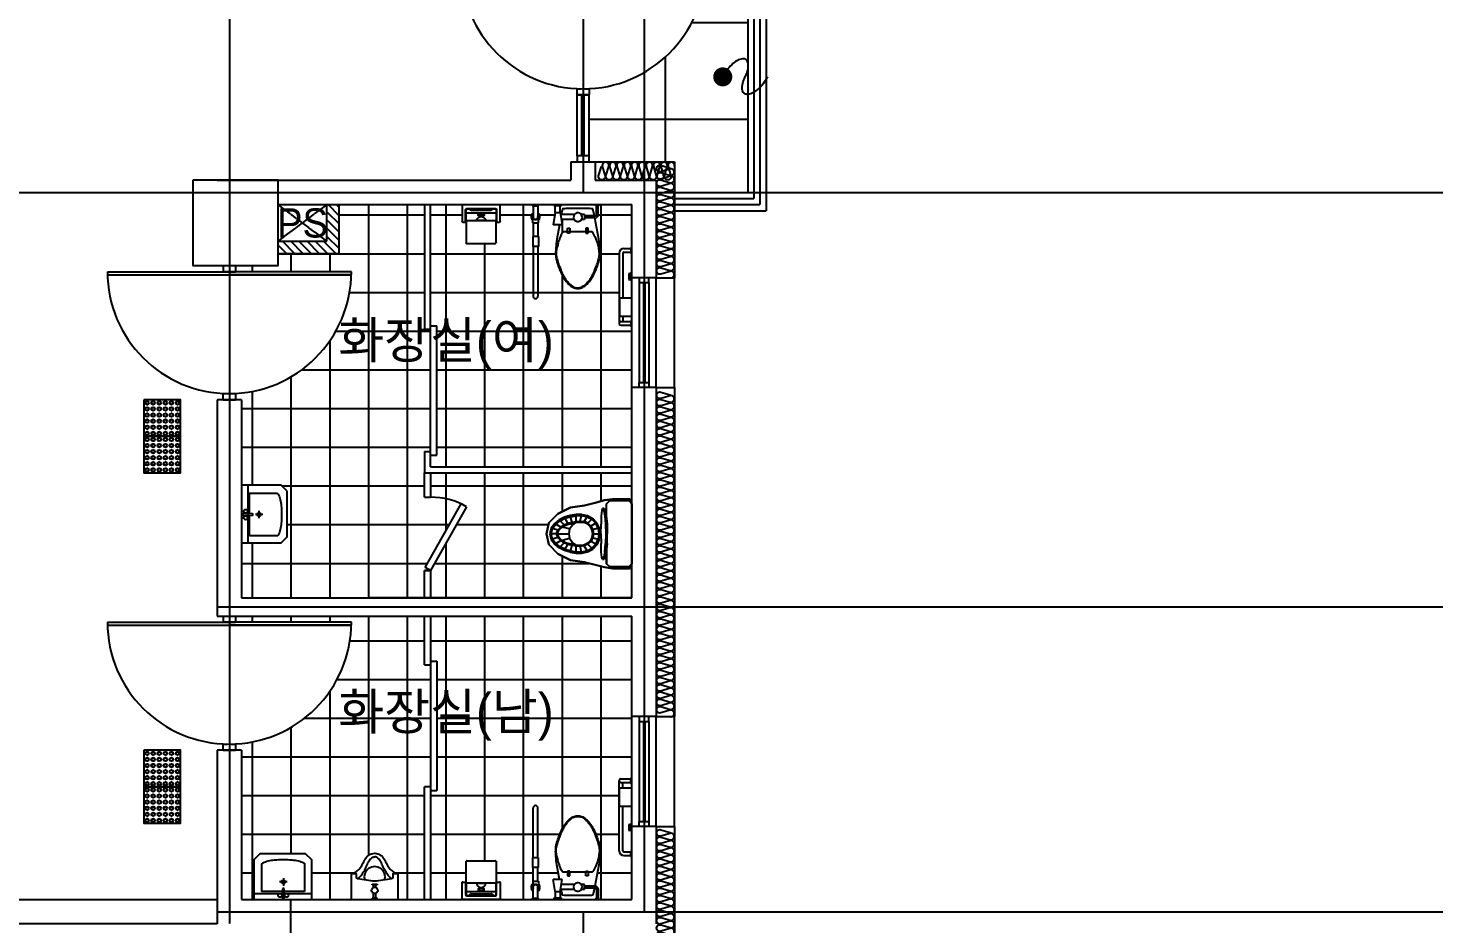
# Model space of a CAD drawing. Header units: millimetres. Extents: x 0 to 199210, y 0 to 94205.
# Drawn here: x 152413 to 163938, y 24759 to 32107 of the extents above; entities that cross this region are included whole.
import ezdxf
from ezdxf.enums import TextEntityAlignment as Align

# ---------------------------------------------------------------- set-up
doc = ezdxf.new("R2010")
doc.units = ezdxf.units.MM
doc.linetypes.add('CEN', pattern=[62, 60, -1, 0, -1])
doc.linetypes.add('HIDDEN2', pattern=[4.7625, 3.175, -1.5875])
for name, color, linetype in [('1CONTINUOUS', 1, 'Continuous'), ('1HIDDEN2', 1, 'HIDDEN2'), ('2. WAL', 2, 'Continuous'), ('4', 4, 'Continuous'), ('9', 9, 'Continuous'), ('CEN', 1, 'CEN'), ('COL', 2, 'Continuous'), ('D_TEXT', 7, 'Continuous'), ('FUR', 4, 'Continuous'), ('FURN', 7, 'Continuous'), ('HAT', 8, 'Continuous'), ('ins', 9, 'Continuous'), ('LED', 6, 'Continuous'), ('OPEN', 11, 'Continuous'), ('WID', 4, 'Continuous'), ('점자', 8, 'Continuous'), ('조적', 3, 'Continuous')]:
    doc.layers.add(name, color=color, linetype=linetype)
doc.styles.add('돋움', font='Dotum.ttf')

# ---------------------------------------------------------------- blocks, each defined once
blk = doc.blocks.new('insul1')
blk.add_lwpolyline([(0, 0.25, 1.344031), (0.35, 0.25), (0.2, 0.75, -1.344031), (0.55, 0.75), (0.4, 0.25)], format="xyb")
blk = doc.blocks.new('유아용거치대')
for p, q in [((7684271, -2279589, 0), (7684271, -2279451, 0)), ((7684271, -2279451, 0), (7684583, -2279451, 0)), ((7684300, -2279491, 0), (7684300, -2279589, 0)), ((7684304, -2279489, 0), (7684304, -2279579, 0)), ((7684326, -2279484, 0), (7684309, -2279484, 0)), ((7684546, -2279517, 0), (7684309, -2279517, 0)), ((7684544, -2279481, 0), (7684310, -2279481, 0)), ((7684341, -2279496, 0), (7684329, -2279486, 0)), ((7684510, -2279497, 0), (7684344, -2279497, 0)), ((7684427, -2279525, 0), (7684408, -2279525, 0)), ((7684411, -2279542, 0), (7684411, -2279525, 0)), ((7684446, -2279525, 0), (7684427, -2279525, 0)), ((7684443, -2279542, 0), (7684443, -2279525, 0)), ((7684525, -2279486, 0), (7684513, -2279496, 0)), ((7684546, -2279484, 0), (7684528, -2279484, 0)), ((7684551, -2279579, 0), (7684551, -2279489, 0)), ((7684554, -2279589, 0), (7684554, -2279491, 0)), ((7684583, -2279451, 0), (7684583, -2279589, 0)), ((7684295, -2279594, 0), (7684276, -2279594, 0)), ((7684309, -2279584, 0), (7684546, -2279584, 0)), ((7684402, -2279532, 0), (7684402, -2279535, 0)), ((7684408, -2279542, 0), (7684446, -2279542, 0)), ((7684452, -2279535, 0), (7684452, -2279532, 0)), ((7684578, -2279594, 0), (7684559, -2279594, 0))]:
    blk.add_line(p, q)
for centre, radius, start, end in [((7684310, -2279491, 0), 10, 90, 180), ((7684309, -2279489, 0), 5.01, 90, 180), ((7684309, -2279512, 0), 5.01, 216.8699, 270), ((7684326, -2279489, 0), 5.01, 48.6929, 90), ((7684344, -2279492, 0), 5.01, 228.6929, 270), ((7684408, -2279532, 0), 6.34, 90, 180), ((7684446, -2279532, 0), 6.34, 0, 90), ((7684510, -2279492, 0), 5.01, 270, 311.3071), ((7684528, -2279489, 0), 5.01, 90, 131.3071), ((7684544, -2279491, 0), 10, 0, 90), ((7684546, -2279489, 0), 5.01, 0, 90), ((7684546, -2279512, 0), 5.01, 270, 323.1301), ((7684276, -2279589, 0), 5.01, 180, 270), ((7684295, -2279589, 0), 5.01, 270, 0), ((7684309, -2279579, 0), 5.01, 180, 270), ((7684408, -2279535, 0), 6.34, 180, 270), ((7684446, -2279535, 0), 6.34, 270, 0), ((7684546, -2279579, 0), 5.01, 270, 0), ((7684559, -2279589, 0), 5.01, 180, 270), ((7684578, -2279589, 0), 5.01, 270, 0)]:
    blk.add_arc(centre, radius, start, end)
at = {"layer": '1CONTINUOUS'}
for p, q in [((7684392, -2279569, 0), (7684392, -2279579, 0)), ((7684394, -2279581, 0), (7684427, -2279581, 0)), ((7684427, -2279581, 0), (7684460, -2279581, 0)), ((7684462, -2279579, 0), (7684462, -2279569, 0))]:
    blk.add_line(p, q, dxfattribs=at)
for centre, radius, start, end in [((7684427, -2279588, 0), 39.8, 28.6834, 151.3166), ((7684394, -2279579, 0), 1.59, 180, 270), ((7684460, -2279579, 0), 1.59, 270, 0)]:
    blk.add_arc(centre, radius, start, end, dxfattribs=at)
at = {"layer": '1HIDDEN2'}
for p, q in [((7684304, -2279764, 0), (7684304, -2279579, 0)), ((7684551, -2279578, 0), (7684551, -2279764, 0)), ((7684546, -2279769, 0), (7684309, -2279769, 0))]:
    blk.add_line(p, q, dxfattribs=at)
for centre, start, end in [((7684309, -2279764, 0), 180, 270), ((7684546, -2279764, 0), 270, 0)]:
    blk.add_arc(centre, 5.01, start, end, dxfattribs=at)
blk = doc.blocks.new('to-cl-011-D-P')
for p, q in [((26, 272), (0, 246)), ((26, 272), (0, 246)), ((0, -246), (0, 246)), ((0, 246), (0, -246)), ((13, 285), (26, 285)), ((13, 259), (13, 285)), ((13, 259), (13, 285)), ((13, 285), (160, 284)), ((160, 284), (13, 285)), ((26, 272), (181, 272)), ((181, 272), (26, 272)), ((160, 284), (224, 275)), ((224, 275), (160, 284)), ((181, 272), (207, 246)), ((181, 272), (207, 246)), ((207, 246), (207, 119)), ((207, 119), (207, 246)), ((300, 254), (224, 275)), ((224, 275), (300, 254)), ((389, 233), (300, 254)), ((300, 254), (389, 233)), ((504, 216), (389, 233)), ((389, 233), (504, 216)), ((204, 79), (210, 147)), ((218, 192), (210, 147)), ((223, 147), (210, 147)), ((223, 147), (217, 79)), ((218, 192), (227, 207)), ((231, 192), (218, 192)), ((223, 147), (231, 192)), ((240, 207), (227, 207)), ((231, 192), (240, 207)), ((240, 207), (246, 192)), ((246, 192), (251, 147)), ((251, 147), (253, 79)), ((287, 91), (320, 126)), ((296, 86), (328, 119)), ((363, 149), (320, 126)), ((328, 119), (320, 126)), ((368, 139), (328, 119)), ((328, 119), (361, 86)), ((410, 159), (363, 149)), ((368, 139), (363, 149)), ((413, 149), (368, 139)), ((368, 139), (391, 100)), ((413, 149), (410, 159)), ((458, 158), (410, 159)), ((458, 147), (413, 149)), ((413, 149), (425, 103)), ((458, 158), (458, 147)), ((506, 150), (458, 158)), ((503, 139), (458, 147)), ((458, 147), (458, 101)), ((503, 139), (491, 95)), ((506, 150), (503, 139)), ((547, 127), (503, 139)), ((606, 165), (504, 216)), ((504, 216), (606, 165)), ((506, 150), (552, 136)), ((547, 127), (524, 87)), ((552, 136), (547, 127)), ((547, 127), (588, 107)), ((552, 136), (596, 115)), ((682, 89), (606, 165)), ((606, 165), (682, 89)), ((204, 79), (202, 0)), ((204, -79), (202, 0)), ((215, 0), (202, 0)), ((204, 79), (217, 79)), ((215, 0), (217, 79)), ((217, -79), (215, 0)), ((255, 0), (253, 79)), ((255, 0), (253, -79)), ((267, 48), (259, 0)), ((270, 0), (259, 0)), ((259, 0), (267, -48)), ((267, 48), (287, 91)), ((277, 45), (267, 48)), ((270, 0), (277, 45)), ((277, -45), (270, 0)), ((316, 0), (270, 0)), ((296, 86), (277, 45)), ((321, 33), (277, 45)), ((287, 91), (296, 86)), ((296, 86), (337, 63)), ((316, 0), (321, 33)), ((323, 0), (316, 0)), ((321, -33), (316, 0)), ((321, 33), (337, 63)), ((328, 31), (321, 33)), ((323, 0), (328, 31)), ((328, -31), (323, 0)), ((328, 31), (343, 59)), ((337, 63), (361, 86)), ((337, 63), (343, 59)), ((343, 59), (366, 81)), ((361, 86), (391, 100)), ((366, 81), (361, 86)), ((366, 81), (395, 93)), ((391, 100), (425, 103)), ((395, 93), (391, 100)), ((395, 93), (426, 95)), ((425, 103), (426, 95)), ((425, 103), (458, 101)), ((426, 95), (458, 94)), ((458, 94), (458, 101)), ((458, 101), (491, 95)), ((458, 94), (489, 88)), ((488, 73), (458, 94)), ((488, 73), (504, 84)), ((488, 73), (511, 40)), ((491, 95), (489, 88)), ((489, 88), (520, 80)), ((491, 95), (524, 87)), ((511, 40), (571, 54)), ((518, 0), (511, 40)), ((511, -40), (518, 0)), ((610, 0), (518, 0)), ((524, 87), (520, 80)), ((549, 68), (520, 80)), ((524, 87), (554, 73)), ((554, 73), (549, 68)), ((576, 51), (549, 68)), ((588, 107), (554, 73)), ((554, 73), (583, 55)), ((576, 51), (583, 55)), ((576, 51), (599, 29)), ((624, 79), (583, 55)), ((583, 55), (606, 31)), ((596, 115), (588, 107)), ((588, 107), (624, 79)), ((596, 115), (633, 85)), ((599, 29), (606, 31)), ((599, 29), (610, 0)), ((610, 0), (599, -29)), ((606, 31), (652, 44)), ((606, 31), (617, 0)), ((617, 0), (606, -31)), ((610, 0), (617, 0)), ((617, 0), (663, 0)), ((624, 79), (633, 85)), ((652, 44), (624, 79)), ((663, 47), (633, 85)), ((652, 44), (663, 47)), ((652, 44), (663, 0)), ((663, 0), (652, -44)), ((674, 0), (663, 47)), ((663, 0), (674, 0)), ((663, -47), (674, 0)), ((700, 0), (682, 89)), ((682, 89), (700, 0)), ((700, 0), (682, -89)), ((682, -89), (700, 0)), ((217, -79), (204, -79)), ((210, -147), (204, -79)), ((223, -147), (217, -79)), ((251, -147), (253, -79)), ((277, -45), (267, -48)), ((267, -48), (287, -91)), ((277, -45), (321, -33)), ((277, -45), (296, -86)), ((287, -91), (296, -86)), ((287, -91), (320, -126)), ((296, -86), (337, -63)), ((296, -86), (328, -119)), ((328, -31), (321, -33)), ((337, -63), (321, -33)), ((343, -59), (328, -31)), ((328, -119), (361, -86)), ((343, -59), (337, -63)), ((361, -86), (337, -63)), ((343, -59), (366, -81)), ((361, -86), (366, -81)), ((361, -86), (391, -100)), ((366, -81), (395, -93)), ((391, -100), (368, -139)), ((395, -93), (391, -100)), ((425, -103), (391, -100)), ((426, -95), (395, -93)), ((425, -103), (413, -149)), ((425, -103), (426, -95)), ((458, -101), (425, -103)), ((458, -94), (426, -95)), ((458, -94), (488, -73)), ((489, -88), (458, -94)), ((458, -94), (458, -101)), ((491, -95), (458, -101)), ((458, -101), (458, -147)), ((511, -40), (488, -73)), ((488, -73), (504, -84)), ((520, -80), (489, -88)), ((489, -88), (491, -95)), ((524, -87), (491, -95)), ((491, -95), (503, -139)), ((511, -40), (571, -54)), ((549, -68), (520, -80)), ((520, -80), (524, -87)), ((554, -73), (524, -87)), ((524, -87), (547, -127)), ((588, -107), (547, -127)), ((576, -51), (549, -68)), ((549, -68), (554, -73)), ((552, -136), (596, -115)), ((583, -55), (554, -73)), ((554, -73), (588, -107)), ((599, -29), (576, -51)), ((583, -55), (576, -51)), ((606, -31), (583, -55)), ((583, -55), (624, -79)), ((624, -79), (588, -107)), ((588, -107), (596, -115)), ((596, -115), (633, -85)), ((606, -31), (599, -29)), ((606, -31), (652, -44)), ((682, -89), (606, -165)), ((606, -165), (682, -89)), ((652, -44), (624, -79)), ((633, -85), (624, -79)), ((633, -85), (663, -47)), ((663, -47), (652, -44)), ((207, -119), (207, -246)), ((207, -119), (207, -246)), ((223, -147), (210, -147)), ((218, -192), (210, -147)), ((218, -192), (231, -192)), ((227, -207), (218, -192)), ((231, -192), (223, -147)), ((227, -207), (240, -207)), ((240, -207), (231, -192)), ((240, -207), (246, -192)), ((246, -192), (251, -147)), ((320, -126), (328, -119)), ((363, -149), (320, -126)), ((368, -139), (328, -119)), ((363, -149), (368, -139)), ((410, -159), (363, -149)), ((413, -149), (368, -139)), ((504, -216), (389, -233)), ((389, -233), (504, -216)), ((410, -159), (413, -149)), ((410, -159), (458, -158)), ((458, -147), (413, -149)), ((503, -139), (458, -147)), ((458, -147), (458, -158)), ((458, -158), (506, -150)), ((547, -127), (503, -139)), ((503, -139), (506, -150)), ((606, -165), (504, -216)), ((504, -216), (606, -165)), ((506, -150), (552, -136)), ((547, -127), (552, -136)), ((26, -272), (0, -246)), ((26, -272), (0, -246)), ((13, -259), (13, -285)), ((13, -259), (13, -285)), ((13, -285), (160, -284)), ((160, -284), (13, -285)), ((26, -285), (13, -285)), ((181, -272), (26, -272)), ((181, -272), (26, -272)), ((224, -275), (160, -284)), ((160, -284), (224, -275)), ((207, -246), (181, -272)), ((181, -272), (207, -246)), ((224, -275), (300, -254)), ((300, -254), (224, -275)), ((389, -233), (300, -254)), ((300, -254), (389, -233))]:
    blk.add_line(p, q)
blk = doc.blocks.new('2P-BA101')
at = {"color": 0}
for p, q in [((475, -50), (0, -50)), ((58, -288), (58, -66)), ((58, -66), (225, -66)), ((232, -175), (232, -113)), ((202, -144), (264, -144))]:
    blk.add_line(p, q, dxfattribs=at)
blk.add_lwpolyline([(425, -375), (475, -325), (475, 0), (0, 0), (0, -325), (50, -375)], close=True, dxfattribs=at)
for points in [[(240, -66), (408, -66), (408, -288, -0.272815), (401, -300, -0.070145), (356, -317, -0.03268), (305, -325, -0.023671), (233, -328, -0.023671), (161, -325, -0.03268), (109, -317, -0.070145), (64, -300, -0.272815), (58, -288, -0.272815)], [(224, -17), (227, -87, 1), (239, -87), (242, -17)]]:
    blk.add_lwpolyline(points, format="xyb", dxfattribs=at)
for centre, radius in [((206, -34), 15.3), ((260, -34), 15.3), ((233, -144), 15)]:
    blk.add_circle(centre, radius, dxfattribs=at)
for start, end in [(90, 181.9092), (358.0908, 90)]:
    blk.add_arc((233, -17), 9.19, start, end, dxfattribs=at)
blk = doc.blocks.new('점')
at = {"layer": '점자'}
blk.add_lwpolyline([(300, 0), (300, 300), (0, 300), (0, 0)], close=True, dxfattribs=at)
for centre, radius in [((25, 276), 15), ((25, 226), 15), ((25, 276), 13), ((25, 226), 13), ((75, 276), 15), ((75, 226), 15), ((75, 276), 13), ((75, 226), 13), ((125, 276), 15), ((125, 226), 15), ((125, 276), 13), ((125, 226), 13), ((175, 276), 15), ((175, 226), 15), ((175, 276), 13), ((175, 226), 13), ((225, 276), 15), ((225, 226), 15), ((225, 276), 13), ((225, 226), 13), ((275, 276), 15), ((275, 226), 15), ((275, 276), 13), ((275, 226), 13), ((25, 176), 15), ((25, 126), 15), ((25, 176), 13), ((25, 126), 13), ((75, 176), 15), ((75, 126), 15), ((75, 176), 13), ((75, 126), 13), ((125, 176), 15), ((125, 126), 15), ((125, 176), 13), ((125, 126), 13), ((175, 176), 15), ((175, 126), 15), ((175, 176), 13), ((175, 126), 13), ((225, 176), 15), ((225, 126), 15), ((225, 176), 13), ((225, 126), 13), ((275, 176), 15), ((275, 126), 15), ((275, 176), 13), ((275, 126), 13), ((25, 76), 15), ((25, 26), 15), ((25, 76), 13), ((25, 26), 13), ((75, 76), 15), ((75, 26), 15), ((75, 76), 13), ((75, 26), 13), ((125, 76), 15), ((125, 26), 15), ((125, 76), 13), ((125, 26), 13), ((175, 76), 15), ((175, 26), 15), ((175, 76), 13), ((175, 26), 13), ((225, 76), 15), ((225, 26), 15), ((225, 76), 13), ((225, 26), 13), ((275, 76), 15), ((275, 26), 15), ((275, 76), 13), ((275, 26), 13)]:
    blk.add_circle(centre, radius, dxfattribs=at)
blk = doc.blocks.new('to-ur-004-D-P')
for p, q in [((-20, 0), (-20, -10)), ((-10, 0), (-10, -52)), ((10, 0), (10, -52)), ((20, -10), (20, 0)), ((-20, -10), (20, -10)), ((-10, -98), (-10, -120)), ((10, -98), (10, -120)), ((-20, -125), (-20, -120)), ((-20, -120), (20, -120)), ((20, -125), (-20, -125)), ((20, -120), (20, -125))]:
    blk.add_line(p, q)
for points in [[(190, 0), (190, -210), (165, -220, 0.015962), (135, -240, 0.046411), (105, -280, 0.0259), (85, -320, -0.027117), (60, -355, -0.071022), (25, -375, -0.04853), (0, -380, -0.04853), (-25, -375, -0.071022), (-60, -355, -0.027117), (-85, -320, 0.0259), (-105, -280, 0.046411), (-135, -240, 0.015962), (-165, -220), (-190, -210), (-190, 0)], [(-190, -210), (-150, -210), (-150, -180, -0.198912), (-148, -176, -0.089166), (-140, -170), (-32, -152, -0.080898), (32, -152), (140, -170, -0.22682), (148, -176, -0.062315), (150, -180), (150, -210), (190, -210)], [(-140, -170, -0.028114), (-116, -192, -0.053656), (-105, -205, -0.00764), (-82, -242, -0.021456), (-75, -255, -0.020394), (-64, -280, 0.025325), (-55, -300, 0.016526), (-49, -311, 0.011962), (-40, -325, 0.049323), (-33, -334, 0.033116), (-20, -345, 0.102356), (-13, -348, 0.056761), (0, -350)], [(140, -170, 0.028114), (116, -192, 0.053656), (105, -205, 0.00764), (82, -242, 0.021456), (75, -255, 0.020394), (64, -280, -0.025325), (55, -300, -0.016526), (49, -311, -0.011962), (40, -325, -0.049323), (33, -334, -0.033116), (20, -345, -0.102356), (13, -348, -0.056761), (0, -350)]]:
    blk.add_lwpolyline(points, format="xyb")
blk.add_circle((0, -75), 25)
blk.add_arc((0, -185), 85, 163.2144, 16.7856)

msp = doc.modelspace()

# ---------------------------------------------------------------- hatches: boundary and pattern name
at = {"layer": 'HAT'}
h = msp.add_hatch(dxfattribs=at)
h.set_pattern_fill('NET,_O', color=256, scale=250)
h.set_pattern_definition([(0, (-328136.95, -1292615.9), (0, 793.75), []), (90, (-328136.95, -1292615.9), (-793.75, 5e-14), [])])
h.paths.add_polyline_path([(157713.2, 31008.9), (157713.2, 30987.1, -0.1467688), (157713.2, 30971.4), (157713.2, 30758.9), (158313.2, 30758.9), (158313.2, 32758.9), (157213.2, 32758.9), (157213.2, 32658.9), (157191.5, 32658.9, -0.1467688), (157175.7, 32658.9), (157063.2, 32658.9), (157013.2, 32658.9), (157013.2, 32608.9), (157963.2, 32608.9, -0.3996375), (157013.2, 31610.1), (157013.2, 31558.9), (157013.2, 31058.9), (157013.2, 31008.9), (157063.2, 31008.9)])
h = msp.add_hatch(dxfattribs=at)
h.set_pattern_fill('NET,_O', color=256, scale=100)
h.set_pattern_definition([(0, (-172136.95, 735423.8), (0, 317.5), []), (90, (-172136.95, 735423.8), (-317.5, 2e-14), [])])
h.paths.add_polyline_path([(155713.2, 29633.9), (155663.2, 29633.9), (155663.2, 30658.9), (154963.2, 30658.9), (154963.2, 30258.9), (154463.2, 30258.9), (154463.2, 30158.9), (154113.2, 30158.9), (154113.2, 30108.9), (155063.2, 30108.9, -0.3996375), (154113.2, 29110.1), (154113.2, 29058.9), (154163.2, 29058.9), (154163.2, 28358.9), (154488.2, 28358.9), (154538.2, 28308.9), (154538.2, 27933.9), (154488.2, 27883.9), (154163.2, 27883.9), (154163.2, 27433.9), (155663.2, 27433.9), (155663.2, 27658.9), (155713.2, 27658.9), (155669.7, 27683.5), (155963.9, 28204, 0.1081743), (155713.2, 28258.9), (155663.2, 28258.9), (155663.2, 28458.9), (155663.2, 28633.9), (155713.2, 28633.9)])
h.paths.add_polyline_path([(157363.2, 29158.9), (157363.2, 29653.6), (157347.9, 29668.9), (157273.2, 29668.9, -0.4142136), (157258.1, 29684.1), (157258.1, 30258.7, -0.4142136), (157298.4, 30299), (157348.1, 30299), (157363.2, 30314.1), (157363.2, 30658.9), (157094.8, 30658.9), (157086.3, 30641.9), (157086.3, 30648.8), (157073, 30648.8), (157073, 30577.8, -0.5832583), (157057.5, 30565.4), (157057.4, 30566, -0.0021246), (157057.2, 30566), (156975, 30566), (156975, 30535.7), (156948.6, 30535.7, -0.5156442), (156891.1, 30535.7), (156784, 30535.7), (156790.8, 30493.8), (156718.1, 30493.8), (156734.5, 30594.6), (156734.5, 30648.8), (156724.4, 30648.8), (156719.4, 30658.9), (156603, 30658.9), (156593.3, 30649.2), (156593.3, 30589.2, -0.5038808), (156596.4, 30530.8), (156596.4, 30508.9), (156593.3, 30508.9), (156593.3, 30396.5), (156596.4, 30396.5), (156596.4, 30315.9), (156553, 30315.9), (156553, 29907.1, -0.0439487), (156553, 29910.6), (156553, 30315.9), (156550.1, 30315.9), (156550.1, 30396.5), (156553, 30396.5), (156553, 30508.9), (156550.1, 30508.9), (156550.1, 30530.8, -0.5026505), (156553, 30589.1), (156553, 30648.4), (156542.5, 30658.9), (156283, 30658.9), (156283, 30515.7), (156250.9, 30515.7), (156250.9, 30340.7), (156003.8, 30340.7), (156003.8, 30515.7), (155971.7, 30515.7), (155971.7, 30658.9), (155713.2, 30658.9), (155713.2, 29663.9), (155763.2, 29663.9), (155763.2, 28603.9), (155713.2, 28603.9), (155713.2, 28508.9), (157363.2, 28508.9)])
h.paths.add_polyline_path([(156895.6, 29979.9, 0.0577215), (156919.9, 29976.8, 0.0449045), (156937.8, 29978.1, 0.0632753), (156950.1, 29981.8, 0.0564569), (156967.8, 29992.2, 0.0386606), (156990.4, 30012, 0.0160273), (157010.5, 30034, 0.0286751), (157020.6, 30047.3, 0.023657), (157036.6, 30073.6, 0.0224149), (157050.8, 30102.7, 0.0106324), (157060.3, 30125.9, 0.0059103), (157076, 30168.2, 0.0163098), (157090.5, 30213.1, 0.0292656), (157096.2, 30238.7, 0.059581), (157097.1, 30261.6, 0.0316789), (157091.1, 30304.2, 0.0187158), (157080.4, 30348.1, 0.0299411), (157071, 30374.8, 0.0164063), (157062.6, 30393, 0.0131013), (157050.8, 30415.1, 0.0318736), (157038.6, 30433.8, 0.236068), (157035.7, 30435.2), (157005.5, 30435.2), (157005.5, 30425.1), (156985.4, 30425.1), (156985.4, 30435.2), (156919.9, 30435.2), (156854.4, 30435.2), (156854.4, 30425.1), (156834.2, 30425.1), (156834.2, 30435.2), (156804, 30435.2, 0.1989124), (156795.2, 30431.6, 0.0915694), (156783.8, 30415.1, 0.0153433), (156777, 30398.4, 0.0110284), (156768.7, 30374.8, 0.00909), (156757.3, 30337.5, 0.0103067), (156748.6, 30304.2, 0.0400971), (156742.4, 30265.3, 0.059581), (156743.5, 30238.7, 0.0292656), (156749.3, 30213.1, 0.0163098), (156763.7, 30168.2, 0.0059103), (156779.4, 30125.9, 0.0106324), (156788.9, 30102.7, 0.0224149), (156804.1, 30071.6, 0.0271126), (156819.1, 30047.3, 0.0252192), (156829.7, 30033.5, 0.0150848), (156849.3, 30012, 0.0267806), (156865, 29997.5, 0.0315598), (156879.6, 29986.9, 0.0810675)], flags=16)
h.paths.add_polyline_path([(156970.5, 29986.7, 0.0484304), (156995.4, 30007, 0.0364467), (157021.7, 30037.2, 0.0408749), (157040.8, 30067.5, 0.0154683), (157064.8, 30117.3, 0.0240749), (157084.5, 30168.1, 0.0116115), (157091.1, 30188.4, 0.0353137), (157097.8, 30217.9, 0.029565), (157101.2, 30253.9, 0.0293997), (157099.9, 30306.1, 0.0221821), (157091.1, 30374.8), (157090.4, 30379.1, -0.0235914), (157099.9, 30306.1, -0.0293997), (157101.2, 30253.9, -0.029565), (157097.8, 30217.9, -0.0353137), (157091.1, 30188.4, -0.0069764), (157087.3, 30176.2, -0.0046944), (157081.1, 30158.1, -0.0194265), (157064.8, 30117.3, -0.0154683), (157040.8, 30067.5, -0.0408749), (157021.7, 30037.2, -0.0364467), (156995.4, 30007, -0.0484304), (156970.5, 29986.7, -0.0686116), (156950.1, 29976.8, -0.0372265), (156934.4, 29972.9, 0.0372265), (156950.1, 29976.8, 0.0686116)], flags=16)
h.paths.add_polyline_path([(156681, 27869.5), (156663.2, 27958.9), (156681, 28048.2), (156757.5, 28123.8), (156859.1, 28174.5), (156974.4, 28192.1), (157063.6, 28213.3), (157139.4, 28234), (157202.9, 28242.6), (157350.3, 28244), (157350.3, 28218.1), (157363.2, 28205.2), (157363.2, 28458.9), (155713.2, 28458.9), (155713.2, 28258.9, -0.1293267), (156008.5, 28181.2), (155713.2, 27658.9), (155713.2, 27433.9), (157363.2, 27433.9), (157363.2, 27712.6), (157350.3, 27699.6), (157350.3, 27673.7), (157202.9, 27675.2), (157139.4, 27683.7), (157063.6, 27704.4), (156974.4, 27725.6), (156859.1, 27743.3), (156757.5, 27793.9)])
h.paths.add_polyline_path([(155713.2, 26883.9), (155663.2, 26883.9), (155663.2, 27283.9), (154113.2, 27283.9), (154113.2, 27233.9), (155063.2, 27233.9, -0.3996375), (154113.2, 26235.1), (154113.2, 26183.9), (154163.2, 26183.9), (154163.2, 24958.9), (154263.2, 24958.9), (154263.2, 25283.9), (154313.2, 25333.9), (154688.2, 25333.9), (154738.2, 25283.9), (154738.2, 24958.9), (155064.6, 24958.9), (155064.6, 25168.9), (155089.6, 25178.9, 0.0159625), (155119.6, 25198.9, 0.046411), (155149.6, 25238.9, 0.0258998), (155169.6, 25278.9, -0.027117), (155194.6, 25313.9, -0.0710216), (155229.6, 25333.9, -0.0485296), (155254.6, 25338.9, -0.0485296), (155279.6, 25333.9, -0.0710216), (155314.6, 25313.9, -0.027117), (155339.6, 25278.9, 0.0258998), (155359.6, 25238.9, 0.046411), (155389.6, 25198.9, 0.0159625), (155419.6, 25178.9), (155444.6, 25168.9), (155444.6, 24958.9), (155663.2, 24958.9), (155663.2, 25883.9), (155713.2, 25883.9)])
h.paths.add_polyline_path([(157258.1, 25933.7, -0.4142136), (157273.2, 25948.8), (157347.9, 25948.8), (157363.2, 25964.1), (157363.2, 26458.9), (157363.2, 27283.9), (155713.2, 27283.9), (155713.2, 26913.9), (155763.2, 26913.9), (155763.2, 25853.9), (155713.2, 25853.9), (155713.2, 24958.9), (155971.7, 24958.9), (155971.7, 25102), (156003.8, 25102), (156003.8, 25277), (156250.9, 25277), (156250.9, 25102), (156283, 25102), (156283, 24958.9), (156542.5, 24958.9), (156553, 24969.3), (156553, 25028.6, -0.5026505), (156550.1, 25086.9), (156550.1, 25108.9), (156553, 25108.9), (156553, 25221.2), (156550.1, 25221.2), (156550.1, 25301.8), (156553, 25301.8), (156553, 25707.1, -0.0439487), (156553, 25710.7), (156553, 25301.8), (156596.4, 25301.8), (156596.4, 25221.2), (156593.3, 25221.2), (156593.3, 25108.9), (156596.4, 25108.9), (156596.4, 25086.9, -0.5038808), (156593.3, 25028.5), (156593.3, 24968.5), (156603, 24958.9), (156719.4, 24958.9), (156724.4, 24968.9), (156734.5, 24968.9), (156734.5, 25023.2), (156718.1, 25124), (156769.6, 25124), (156749.3, 25238.6, -0.0235914), (156739.8, 25311.6, -0.0293997), (156738.5, 25363.9, -0.029565), (156741.9, 25399.8, -0.0353137), (156748.6, 25429.3, -0.0069764), (156752.5, 25441.6, -0.0046944), (156758.7, 25459.6, -0.0194265), (156775, 25500.5, -0.0154683), (156799, 25550.3, -0.0408749), (156818, 25580.5, -0.0364467), (156844.3, 25610.7, -0.0484304), (156869.2, 25631, -0.0686116), (156889.6, 25640.9, -0.0372265), (156905.3, 25644.8, -0.0413106), (156919.9, 25646, -0.0413106), (156934.4, 25644.8, -0.0372265), (156950.1, 25640.9, -0.0686116), (156970.5, 25631, -0.0484304), (156995.4, 25610.7, -0.0364467), (157021.7, 25580.5, -0.0408749), (157040.8, 25550.3, -0.0154683), (157064.8, 25500.5, -0.0194265), (157081.1, 25459.6, -0.0046944), (157087.3, 25441.6, -0.0069764), (157091.1, 25429.3, -0.0353137), (157097.8, 25399.8, -0.029565), (157101.2, 25363.9, -0.0293997), (157099.9, 25311.6, -0.0235914), (157090.4, 25238.6), (157060.4, 25068.5, -0.4763226), (157086.3, 25036.4), (157086.3, 24975.8), (157094.8, 24958.9), (157363.2, 24958.9), (157363.2, 25303.6), (157348.1, 25318.7), (157298.4, 25318.7, -0.4142136), (157258.1, 25359)])
h.paths.add_polyline_path([(154752.9, 29233.3), (156925.2, 29233.3), (156925.2, 29810.3), (154752.9, 29810.3)], flags=9)
h.paths.add_polyline_path([(154752.9, 26186.5), (156925.2, 26186.5), (156925.2, 26763.5), (154752.9, 26763.5)], flags=9)
h = msp.add_hatch(dxfattribs=at)
h.set_pattern_fill('ANSI31', color=256, scale=15, angle=450, style=0, double=1)
h.set_pattern_definition([(135, (-109256.18, 4305997.925), (-33.67596045, -33.67596045), [])])
h.paths.add_polyline_path([(154863.2, 30358.9), (154463.2, 30358.9), (154463.2, 30258.9), (154963.2, 30258.9), (154963.2, 30658.9), (154863.2, 30658.9)])

# ---------------------------------------------------------------- linework, layer by layer
for p, q in [((158413.2, 32858.9), (158413.2, 30658.9)), ((158463.2, 32908.9), (158463.2, 30608.9)), ((158313.2, 32758.9), (158313.2, 30758.9)), ((158363.2, 32808.9), (158363.2, 30708.9)), ((157713.2, 30758.9), (158313.2, 30758.9)), ((157713.2, 30708.9), (158363.2, 30708.9)), ((157713.2, 30658.9), (158413.2, 30658.9)), ((157713.2, 30608.9), (158463.2, 30608.9))]:
    msp.add_line(p, q)
at = {"layer": '2. WAL'}
msp.add_lwpolyline([(153963.2, 24758.9), (150463.2, 24758.9), (150463.2, 24958.9), (153963.2, 24958.9)], close=True, dxfattribs=at)
at = {"layer": '4'}
for p, q in [((157063.2, 31008.9), (157713.2, 31008.9)), ((157713.2, 31008.9), (157713.2, 30058.9)), ((157713.2, 31008.9), (157713.2, 30058.9)), ((157563.2, 30058.9), (157713.2, 30058.9)), ((157563.2, 30058.9), (157713.2, 30058.9)), ((157563.2, 29158.9), (157713.2, 29158.9)), ((157563.2, 29158.9), (157713.2, 29158.9)), ((157713.2, 29158.9), (157713.2, 26458.9)), ((157713.2, 29158.9), (157713.2, 26458.9)), ((157563.2, 26458.9), (157713.2, 26458.9)), ((157563.2, 26458.9), (157713.2, 26458.9)), ((157563.2, 25558.9), (157713.2, 25558.9)), ((157563.2, 25558.9), (157713.2, 25558.9)), ((157713.2, 25558.9), (157713.2, 24608.9)), ((157713.2, 25558.9), (157713.2, 24608.9))]:
    msp.add_line(p, q, dxfattribs=at)
at = {"layer": 'CEN'}
for p, q in [((154063.2, 39166.8), (154063.2, 24758.9)), ((156963.2, 39166.8), (156963.2, 30758.9)), ((157463.2, 39166.8), (157463.2, 24858.9)), ((140920, 30758.9), (189789.1, 30758.9)), ((154863.2, 30358.9), (154463.2, 30658.9)), ((154463.2, 30358.9), (154863.2, 30658.9)), ((153963.2, 27358.9), (189789.1, 27358.9)), ((154563.2, 24958.9), (154563.2, 21358.9)), ((153963.2, 24858.9), (189789.1, 24858.9)), ((156963.2, 24858.9), (156963.2, 20358.9))]:
    msp.add_line(p, q, dxfattribs=at)
at = {"layer": 'COL'}
for p, q in [((156863.2, 31008.9), (157063.2, 31008.9)), ((156863.2, 31008.9), (156863.2, 30858.9)), ((157063.2, 31008.9), (157063.2, 30858.9)), ((153963.2, 30858.9), (156863.2, 30858.9)), ((157063.2, 30858.9), (157563.2, 30858.9)), ((157563.2, 30858.9), (157563.2, 30058.9)), ((154463.2, 30658.9), (157363.2, 30658.9)), ((157363.2, 30058.9), (157363.2, 30658.9)), ((157563.2, 30058.9), (157363.2, 30058.9)), ((157363.2, 27433.9), (157363.2, 29158.9)), ((157563.2, 29158.9), (157363.2, 29158.9)), ((157563.2, 29158.9), (157563.2, 26458.9)), ((153963.2, 29058.9), (153963.2, 27283.9)), ((154163.2, 29058.9), (153963.2, 29058.9)), ((154163.2, 29058.9), (154163.2, 27433.9)), ((154163.2, 27433.9), (157363.2, 27433.9)), ((157338.2, 27433.9), (155213.2, 27433.9)), ((157363.2, 27433.9), (155213.2, 27433.9)), ((153963.2, 27283.9), (157363.2, 27283.9)), ((157363.2, 26458.9), (157363.2, 27283.9)), ((157563.2, 26458.9), (157363.2, 26458.9)), ((153963.2, 26183.9), (153963.2, 24758.9)), ((154163.2, 26183.9), (153963.2, 26183.9)), ((154163.2, 26183.9), (154163.2, 24958.9)), ((157363.2, 24958.9), (157363.2, 25558.9)), ((157563.2, 25558.9), (157363.2, 25558.9)), ((157563.2, 25558.9), (157563.2, 24758.9)), ((154163.2, 24958.9), (157363.2, 24958.9))]:
    msp.add_line(p, q, dxfattribs=at)
msp.add_lwpolyline([(153763.2, 30858.9), (153763.2, 30158.9), (154463.2, 30158.9), (154463.2, 30858.9), (153763.2, 30858.9)], dxfattribs=at)
at = {"layer": 'FUR'}
for p, q in [((155663.2, 30658.9), (155663.2, 29633.9)), ((155713.2, 29633.9), (155713.2, 30658.9)), ((155713.2, 29633.9), (155663.2, 29633.9)), ((155713.2, 29663.9), (155763.2, 29663.9)), ((155713.2, 28633.9), (155713.2, 29633.9)), ((155763.2, 28603.9), (155763.2, 29663.9)), ((155663.2, 28633.9), (155663.2, 28458.9)), ((155663.2, 28633.9), (155713.2, 28633.9)), ((155713.2, 28508.9), (155713.2, 28633.9)), ((155713.2, 28603.9), (155763.2, 28603.9)), ((155713.2, 28508.9), (157363.2, 28508.9)), ((155663.2, 28458.9), (157363.2, 28458.9)), ((155663.2, 28258.9), (155663.2, 28458.9)), ((155713.2, 28458.9), (155713.2, 28258.9)), ((155663.2, 28258.9), (155713.2, 28258.9)), ((155669.7, 27683.5), (155963.9, 28204)), ((156008.5, 28181.2), (155713.2, 27658.9)), ((155713.2, 27658.9), (155669.7, 27683.5)), ((155663.2, 27433.9), (155663.2, 27658.9)), ((155663.2, 27658.9), (155713.2, 27658.9)), ((155713.2, 27658.9), (155663.2, 27658.9)), ((155713.2, 27658.9), (155663.2, 27658.9)), ((155713.2, 27658.9), (155713.2, 27433.9)), ((155713.2, 27658.9), (155713.2, 27658.9)), ((155663.2, 26883.9), (155663.2, 27283.9)), ((155713.2, 27283.9), (155713.2, 26883.9)), ((155663.2, 26883.9), (155713.2, 26883.9)), ((155713.2, 26913.9), (155763.2, 26913.9)), ((155713.2, 26883.9), (155713.2, 25883.9)), ((155763.2, 26913.9), (155763.2, 25853.9)), ((155663.2, 24958.9), (155663.2, 25883.9)), ((155713.2, 25883.9), (155663.2, 25883.9)), ((155713.2, 25883.9), (155713.2, 24958.9)), ((155713.2, 25853.9), (155763.2, 25853.9))]:
    msp.add_line(p, q, dxfattribs=at)
msp.add_arc((155713.2, 27658.9), 600, 60.52411, 90, dxfattribs=at)
at = {"layer": 'FURN'}
for p, q in [((156549.7, 30651.7), (156542.5, 30658.9)), ((156595.9, 30651.7), (156603, 30658.9)), ((156724.4, 30648.8), (156719.4, 30658.9)), ((156789.9, 30658.9), (156784.8, 30648.8)), ((157068.8, 30648.8), (157063.7, 30658.9)), ((157094.8, 30658.9), (157089.8, 30648.8)), ((156550.1, 30508.9), (156550.1, 30561.2)), ((156553, 30649.5), (156553, 30558.9)), ((156556.8, 30648.8), (156588.7, 30648.8)), ((156593.3, 30649.9), (156593.3, 30558.9)), ((156596.4, 30508.9), (156596.4, 30558.9)), ((156734.3, 30593.5), (156718.1, 30493.8)), ((156784.8, 30648.8), (156724.4, 30648.8)), ((156734.3, 30593.5), (156774.9, 30593.5)), ((156734.5, 30593.5), (156734.5, 30648.8)), ((156774.6, 30593.5), (156790.8, 30493.8)), ((156774.8, 30593.5), (156774.8, 30648.8)), ((156891.3, 30576.8), (156777.3, 30576.8)), ((156975, 30576.8), (156948.4, 30576.8)), ((156975, 30576.8), (156975, 30535.7)), ((157057.4, 30566), (156975, 30566)), ((157060.3, 30549.5), (156975, 30549.5)), ((157057.4, 30566), (157043.6, 30624.2)), ((157089.8, 30648.8), (157068.8, 30648.8)), ((157073, 30577.8), (157073, 30648.8)), ((157086.3, 30570.3), (157086.3, 30648.8)), ((156550.1, 30508.9), (156596.4, 30508.9)), ((156553, 30508.9), (156553, 30396.5)), ((156593.3, 30508.9), (156593.3, 30396.5)), ((156790.8, 30493.8), (156718.1, 30493.8)), ((156891.1, 30535.7), (156784, 30535.7)), ((156834.2, 30465.4), (156854.4, 30465.4)), ((156834.2, 30425.1), (156834.2, 30465.4)), ((156854.4, 30465.4), (156854.4, 30425.1)), ((156975, 30535.7), (156948.6, 30535.7)), ((157005.5, 30465.4), (156985.4, 30465.4)), ((156985.4, 30465.4), (156985.4, 30425.1)), ((157005.5, 30425.1), (157005.5, 30465.4)), ((156596.4, 30396.5), (156550.1, 30396.5)), ((156550.1, 30396.5), (156550.1, 30315.9)), ((156596.4, 30315.9), (156550.1, 30315.9)), ((156553, 30315.9), (156553, 29908.8)), ((156593.3, 30315.9), (156593.3, 29908.8)), ((156596.4, 30396.5), (156596.4, 30315.9)), ((156854.4, 30425.1), (156834.2, 30425.1)), ((156985.4, 30425.1), (157005.5, 30425.1)), ((157356.1, 30307), (157363.2, 30314.1)), ((157258.1, 30258.7), (157258.1, 29684.1)), ((157288.3, 30258.7), (157288.3, 29894.4)), ((157298.4, 30299), (157353.2, 30299)), ((157298.4, 30268.7), (157353.2, 30268.7)), ((157353.2, 30299.8), (157353.2, 30267.9)), ((157356.1, 30260.8), (157363.2, 30253.6)), ((157349.7, 30091.1), (157342.5, 30098.2)), ((157352.6, 30084), (157352.6, 30052)), ((157352.6, 30083.3), (157363.2, 30083.3)), ((157349.7, 30044.9), (157342.5, 30037.8)), ((157352.6, 30053.1), (157363.2, 30053.1)), ((157262.5, 29894.4), (157262.5, 29743.3)), ((157262.5, 29894.4), (157363.2, 29894.4)), ((157262.5, 29743.3), (157363.2, 29743.3)), ((157288.3, 29743.3), (157288.3, 29699.2)), ((157273.2, 29699.2), (157353.2, 29699.2)), ((157273.2, 29668.9), (157353.2, 29668.9)), ((157353.2, 29699.8), (157353.2, 29667.9)), ((157356.1, 29707), (157363.2, 29714.1)), ((157356.1, 29660.8), (157363.2, 29653.6)), ((157258.1, 25359), (157258.1, 25933.7)), ((157273.2, 25948.8), (157353.2, 25948.8)), ((157353.2, 25917.9), (157353.2, 25949.8)), ((157356.1, 25957), (157363.2, 25964.1)), ((157262.5, 25723.3), (157262.5, 25874.4)), ((157262.5, 25874.4), (157363.2, 25874.4)), ((157273.2, 25918.5), (157353.2, 25918.5)), ((157288.3, 25874.4), (157288.3, 25918.5)), ((157356.1, 25910.8), (157363.2, 25903.6)), ((156553, 25301.8), (156553, 25708.9)), ((156593.3, 25301.8), (156593.3, 25708.9)), ((157262.5, 25723.3), (157363.2, 25723.3)), ((157288.3, 25359), (157288.3, 25723.3)), ((157349.7, 25572.8), (157342.5, 25579.9)), ((157349.7, 25526.6), (157342.5, 25519.5)), ((157352.6, 25533.7), (157352.6, 25565.7)), ((157352.6, 25564.6), (157363.2, 25564.6)), ((157352.6, 25534.4), (157363.2, 25534.4)), ((157356.1, 25357), (157363.2, 25364.1)), ((156596.4, 25301.8), (156550.1, 25301.8)), ((156550.1, 25221.2), (156550.1, 25301.8)), ((156596.4, 25221.2), (156596.4, 25301.8)), ((157298.4, 25349), (157353.2, 25349)), ((157298.4, 25318.7), (157353.2, 25318.7)), ((157353.2, 25317.9), (157353.2, 25349.8)), ((157356.1, 25310.8), (157363.2, 25303.6)), ((156596.4, 25221.2), (156550.1, 25221.2)), ((156553, 25108.9), (156553, 25221.2)), ((156593.3, 25108.9), (156593.3, 25221.2)), ((156854.4, 25192.6), (156834.2, 25192.6)), ((156834.2, 25192.6), (156834.2, 25152.3)), ((156834.2, 25152.3), (156854.4, 25152.3)), ((156854.4, 25152.3), (156854.4, 25192.6)), ((156985.4, 25192.6), (157005.5, 25192.6)), ((156985.4, 25152.3), (156985.4, 25192.6)), ((157005.5, 25152.3), (156985.4, 25152.3)), ((157005.5, 25192.6), (157005.5, 25152.3)), ((156550.1, 25108.9), (156596.4, 25108.9)), ((156550.1, 25108.9), (156550.1, 25056.5)), ((156553, 24968.2), (156553, 25058.9)), ((156593.3, 24967.8), (156593.3, 25058.9)), ((156596.4, 25108.9), (156596.4, 25058.9)), ((156734.3, 25024.2), (156718.1, 25124)), ((156790.8, 25124), (156718.1, 25124)), ((156734.3, 25024.2), (156774.9, 25024.2)), ((156734.5, 25024.2), (156734.5, 24968.9)), ((156774.6, 25024.2), (156790.8, 25124)), ((156774.8, 25024.2), (156774.8, 24968.9)), ((156891.3, 25040.9), (156777.3, 25040.9)), ((156891.1, 25082), (156784, 25082)), ((156975, 25040.9), (156948.4, 25040.9)), ((156975, 25082), (156948.6, 25082)), ((156975, 25040.9), (156975, 25082)), ((157060.3, 25068.2), (156975, 25068.2)), ((157057.4, 25051.7), (156975, 25051.7)), ((157057.4, 25051.7), (157043.6, 24993.6)), ((157073, 25039.9), (157073, 24968.9)), ((157086.3, 25047.5), (157086.3, 24968.9)), ((156549.7, 24966), (156542.5, 24958.9)), ((156556.8, 24968.9), (156588.7, 24968.9)), ((156595.9, 24966), (156603, 24958.9)), ((156724.4, 24968.9), (156719.4, 24958.9)), ((156784.8, 24968.9), (156724.4, 24968.9)), ((156789.9, 24958.9), (156784.8, 24968.9)), ((157068.8, 24968.9), (157063.7, 24958.9)), ((157089.8, 24968.9), (157068.8, 24968.9)), ((157094.8, 24958.9), (157089.8, 24968.9))]:
    msp.add_line(p, q, dxfattribs=at)
for points in [[(157043.6, 30624.2, 0.0258669), (156995.4, 30626.7), (156919.9, 30626.7), (156844.3, 30626.7, 0.0249223), (156797.9, 30624.3, 0.2549699), (156793.9, 30621.6, 0.056948), (156792.3, 30617.3, 0.0160434), (156788.9, 30601.5), (156784.4, 30576.8)], [(156919.9, 29971.7, 0.0413106), (156934.4, 29972.9, 0.0372265), (156950.1, 29976.8, 0.0686116), (156970.5, 29986.7, 0.0484304), (156995.4, 30007, 0.0364467), (157021.7, 30037.2, 0.0408749), (157040.8, 30067.5, 0.0154683), (157064.8, 30117.3, 0.0194265), (157081.1, 30158.1, 0.0046944), (157087.3, 30176.2, 0.0069764), (157091.1, 30188.4, 0.0353137), (157097.8, 30217.9, 0.029565), (157101.2, 30253.9, 0.0293997), (157099.9, 30306.1, 0.0221821), (157091.1, 30374.8), (157060.3, 30549.5)], [(156769.6, 30493.8), (156748.6, 30374.8, 0.0221821), (156739.8, 30306.1, 0.0293997), (156738.5, 30253.9, 0.029565), (156741.9, 30217.9, 0.0353137), (156748.6, 30188.4, 0.0069764), (156752.5, 30176.2, 0.0046944), (156758.7, 30158.1, 0.0194265), (156775, 30117.3, 0.0154683), (156799, 30067.5, 0.0408749), (156818, 30037.2, 0.0364467), (156844.3, 30007, 0.0484304), (156869.2, 29986.7, 0.0686116), (156889.6, 29976.8, 0.0372265), (156905.3, 29972.9, 0.0413106), (156919.9, 29971.7)], [(156769.6, 25124), (156748.6, 25243, -0.0221821), (156739.8, 25311.6, -0.0293997), (156738.5, 25363.9, -0.029565), (156741.9, 25399.8, -0.0353137), (156748.6, 25429.3, -0.0069764), (156752.5, 25441.6, -0.0046944), (156758.7, 25459.6, -0.0194265), (156775, 25500.5, -0.0154683), (156799, 25550.3, -0.0408749), (156818, 25580.5, -0.0364467), (156844.3, 25610.7, -0.0484304), (156869.2, 25631, -0.0686116), (156889.6, 25640.9, -0.0372265), (156905.3, 25644.8, -0.0413106), (156919.9, 25646)], [(156919.9, 25646, -0.0413106), (156934.4, 25644.8, -0.0372265), (156950.1, 25640.9, -0.0686116), (156970.5, 25631, -0.0484304), (156995.4, 25610.7, -0.0364467), (157021.7, 25580.5, -0.0408749), (157040.8, 25550.3, -0.0154683), (157064.8, 25500.5, -0.0194265), (157081.1, 25459.6, -0.0046944), (157087.3, 25441.6, -0.0069764), (157091.1, 25429.3, -0.0353137), (157097.8, 25399.8, -0.029565), (157101.2, 25363.9, -0.0293997), (157099.9, 25311.6, -0.0221821), (157091.1, 25243), (157060.3, 25068.2)], [(157043.6, 24993.6, -0.0258669), (156995.4, 24991.1), (156919.9, 24991.1), (156844.3, 24991.1, -0.0249223), (156797.9, 24993.4, -0.2549699), (156793.9, 24996.1, -0.056948), (156792.3, 25000.4, -0.0160434), (156788.9, 25016.3), (156784.4, 25040.9)]]:
    msp.add_lwpolyline(points, format="xyb", dxfattribs=at)
for points in [[(156919.9, 29976.8, 0.0449045), (156937.8, 29978.1, 0.0632753), (156950.1, 29981.8, 0.0564569), (156967.8, 29992.2, 0.0386606), (156990.4, 30012, 0.0160273), (157010.5, 30034, 0.0286751), (157020.6, 30047.3, 0.023657), (157036.6, 30073.6, 0.0224149), (157050.8, 30102.7, 0.0106324), (157060.3, 30125.9, 0.0059103), (157076, 30168.2, 0.0163098), (157090.5, 30213.1, 0.0292656), (157096.2, 30238.7, 0.059581), (157097.1, 30261.6, 0.0316789), (157091.1, 30304.2, 0.0187158), (157080.4, 30348.1, 0.0299411), (157071, 30374.8, 0.0164063), (157062.6, 30393, 0.0131013), (157050.8, 30415.1, 0.0318736), (157038.6, 30433.8, 0.236068), (157035.7, 30435.2), (156919.9, 30435.2), (156804, 30435.2, 0.1989124), (156795.2, 30431.6, 0.0915694), (156783.8, 30415.1, 0.0153433), (156777, 30398.4, 0.0110284), (156768.7, 30374.8, 0.00909), (156757.3, 30337.5, 0.0103067), (156748.6, 30304.2, 0.0400971), (156742.4, 30265.3, 0.059581), (156743.5, 30238.7, 0.0292656), (156749.3, 30213.1, 0.0163098), (156763.7, 30168.2, 0.0059103), (156779.4, 30125.9, 0.0106324), (156788.9, 30102.7, 0.0224149), (156804.1, 30071.6, 0.0271126), (156819.1, 30047.3, 0.0252192), (156829.7, 30033.5, 0.0150848), (156849.3, 30012, 0.0267806), (156865, 29997.5, 0.0315598), (156879.6, 29986.9, 0.0810675), (156895.6, 29979.9, 0.0577215)], [(156919.9, 25640.9, -0.0449045), (156937.8, 25639.6, -0.0632753), (156950.1, 25635.9, -0.0564569), (156967.8, 25625.5, -0.0386606), (156990.4, 25605.7, -0.0160273), (157010.5, 25583.7, -0.0286751), (157020.6, 25570.4, -0.023657), (157036.6, 25544.1, -0.0224149), (157050.8, 25515, -0.0106324), (157060.3, 25491.8, -0.0059103), (157076, 25449.5, -0.0163098), (157090.5, 25404.6, -0.0292656), (157096.2, 25379, -0.059581), (157097.1, 25356.1, -0.0316789), (157091.1, 25313.5, -0.0187158), (157080.4, 25269.6, -0.0299411), (157071, 25243, -0.0164063), (157062.6, 25224.8, -0.0131013), (157050.8, 25202.6, -0.0318736), (157038.6, 25183.9, -0.236068), (157035.7, 25182.5), (156919.9, 25182.5), (156804, 25182.5, -0.1989124), (156795.2, 25186.1, -0.0915694), (156783.8, 25202.6, -0.0153433), (156777, 25219.3, -0.0110284), (156768.7, 25243, -0.00909), (156757.3, 25280.2, -0.0103067), (156748.6, 25313.5, -0.0400971), (156742.4, 25352.4, -0.059581), (156743.5, 25379, -0.0292656), (156749.3, 25404.6, -0.0163098), (156763.7, 25449.5, -0.0059103), (156779.4, 25491.8, -0.0106324), (156788.9, 25515, -0.0224149), (156804.1, 25546.1, -0.0271126), (156819.1, 25570.4, -0.0252192), (156829.7, 25584.2, -0.0150848), (156849.3, 25605.7, -0.0267806), (156865, 25620.2, -0.0315598), (156879.6, 25630.9, -0.0810675), (156895.6, 25637.8, -0.0577215)]]:
    msp.add_lwpolyline(points, format="xyb", close=True, dxfattribs=at)
for centre, radius, start, end in [((156573.2, 30558.9), 36.4, 123.72054, 230.46618), ((156556.8, 30658.9), 10.1, 225, 270), ((156573.2, 30558.9), 23.2, 150.15066, 29.84934), ((156573.2, 30558.9), 20.2, 180, 0), ((156588.7, 30658.9), 10.1, 270, 315), ((156573.2, 30558.9), 36.4, 309.53382, 56.50445), ((156919.9, 30556.1), 35.3, 145.1501, 16.2602), ((156919.9, 30556.1), 35.3, 16.2602, 145.1501), ((157061, 30586.8), 21.2, 260.31328, 292.60177), ((157060.3, 30575.8), 26.6, 270.32676, 347.95617), ((157061.7, 30576), 11.4, 310.36363, 9.30389), ((157298.4, 30258.7), 40.3, 90, 180), ((157298.4, 30258.7), 10.1, 90, 180), ((157363.2, 30299.8), 10.1, 135, 180), ((157363.2, 30267.9), 10.1, 180, 225), ((157425.5, 30068), 88.3, 159.9867, 200.0133), ((157342.5, 30084), 10.1, 0, 45), ((157342.5, 30052), 10.1, 315, 0), ((156573.1, 29908.8), 20.2, 180, 0), ((157273.2, 29684.1), 15.1, 90, 270), ((157363.2, 29699.8), 10.1, 135, 180), ((157363.2, 29667.9), 10.1, 180, 225), ((157273.2, 25933.7), 15.1, 90, 270), ((157363.2, 25949.8), 10.1, 135, 180), ((157363.2, 25917.9), 10.1, 180, 225), ((156573.1, 25708.9), 20.2, 0, 180), ((157425.5, 25549.7), 88.3, 159.9867, 200.0133), ((157342.5, 25565.7), 10.1, 0, 45), ((157342.5, 25533.7), 10.1, 315, 0), ((157298.4, 25359), 40.3, 180, 270), ((157298.4, 25359), 10.1, 180, 270), ((157363.2, 25349.8), 10.1, 135, 180), ((157363.2, 25317.9), 10.1, 180, 225), ((156573.2, 25058.9), 36.4, 129.53382, 236.27946), ((156573.2, 25058.9), 23.2, 330.15066, 209.84934), ((156573.2, 25058.9), 20.2, 0, 180), ((156573.2, 25058.9), 36.4, 303.49555, 50.46618), ((156919.9, 25061.6), 35.3, 343.7398, 214.8499), ((156919.9, 25061.6), 35.3, 214.8499, 343.7398), ((157061, 25030.9), 21.2, 67.39823, 99.68672), ((157060.3, 25041.9), 26.6, 12.04383, 89.67324), ((157061.7, 25041.8), 11.4, 350.69611, 49.63637), ((156556.8, 24958.9), 10.1, 90, 135), ((156588.7, 24958.9), 10.1, 45, 90)]:
    msp.add_arc(centre, radius, start, end, dxfattribs=at)
at = {"layer": 'LED'}
msp.add_lwpolyline([(158474.4, 31706.9, -0.0342989), (158448.4, 31663.9, -0.0474109), (158403.5, 31611.1, -0.0611145), (158360.6, 31578.5, -0.1021929), (158313.6, 31562.8, -0.1844973), (158286.4, 31569.7, -0.1844973), (158270.6, 31592.9, -0.1021929), (158269.3, 31642.4, -0.0611145), (158285.1, 31693.9, -0.0098039), (158291.3, 31706.9, 0.0130907), (158299.6, 31724.2, 0.0611145), (158315.4, 31775.7, 0.1021929), (158314.1, 31825.2, 0.1844973), (158298.4, 31848.5, 0.1844973), (158271.1, 31855.3, 0.1021929), (158224.2, 31839.6, 0.0611145), (158181.2, 31807, 0.0851521), (158108.2, 31706.9)], format="xyb", dxfattribs=at)
at = {"layer": 'LED', "const_width": 78.1}
msp.add_lwpolyline([(158069.1, 31706.9, 1), (158147.3, 31706.9, 1)], format="xyb", close=True, dxfattribs=at)
at = {"layer": 'WID'}
for p, q in [((156913.2, 31558.9), (157013.2, 31558.9)), ((153063.2, 30108.9), (154113.2, 30108.9)), ((153063.5, 30083.9), (155062.9, 30083.9)), ((154013.2, 30158.9), (154113.2, 30158.9)), ((154013.2, 30158.9), (154113.2, 30158.9)), ((154013.2, 30158.9), (154013.2, 30108.9)), ((155063.2, 30108.9), (154013.2, 30108.9)), ((155062.9, 30083.9), (154063.2, 30083.9)), ((154113.2, 30158.9), (154113.2, 30108.9)), ((157363.2, 29158.9), (157363.2, 30058.9)), ((157563.2, 29158.9), (157563.2, 30058.9)), ((157713.2, 29158.9), (157713.2, 30058.9)), ((154013.2, 29058.9), (154113.2, 29058.9)), ((153063.2, 27233.9), (154113.2, 27233.9)), ((153063.5, 27208.9), (155062.9, 27208.9)), ((154013.2, 27283.9), (154113.2, 27283.9)), ((154013.2, 27283.9), (154113.2, 27283.9)), ((154013.2, 27283.9), (154013.2, 27233.9)), ((155063.2, 27233.9), (154013.2, 27233.9)), ((155062.9, 27208.9), (154063.2, 27208.9)), ((154113.2, 27283.9), (154113.2, 27233.9)), ((157363.2, 25558.9), (157363.2, 26458.9)), ((157563.2, 25558.9), (157563.2, 26458.9)), ((157713.2, 25558.9), (157713.2, 26458.9)), ((154013.2, 26183.9), (154113.2, 26183.9))]:
    msp.add_line(p, q, dxfattribs=at)
at = {"layer": 'WID', "color": 4}
for p, q in [((156913.2, 31058.9), (156913.2, 31558.9)), ((156953.2, 31058.9), (156953.2, 31558.9)), ((156973.2, 31058.9), (156973.2, 31558.9)), ((157013.2, 31058.9), (157013.2, 31558.9)), ((157423.2, 30018.9), (157423.2, 29198.9)), ((157457.2, 30018.9), (157457.2, 29198.9)), ((157469.2, 30018.9), (157469.2, 29198.9)), ((157503.2, 30018.9), (157503.2, 29198.9)), ((157423.2, 26418.9), (157423.2, 25598.9)), ((157457.2, 26418.9), (157457.2, 25598.9)), ((157469.2, 26418.9), (157469.2, 25598.9)), ((157503.2, 26418.9), (157503.2, 25598.9))]:
    msp.add_line(p, q, dxfattribs=at)
for points in [[(156978.2, 31608.9), (157013.2, 31608.9), (157013.2, 31558.9), (156913.2, 31558.9), (156913.2, 31608.9), (156948.2, 31608.9)], [(156978.2, 31008.9), (157013.2, 31008.9), (157013.2, 31058.9), (156913.2, 31058.9), (156913.2, 31008.9), (156948.2, 31008.9)], [(157448.2, 30058.9), (157423.2, 30058.9), (157423.2, 30018.9), (157503.2, 30018.9), (157503.2, 30058.9), (157478.2, 30058.9)], [(157448.2, 29158.9), (157423.2, 29158.9), (157423.2, 29198.9), (157503.2, 29198.9), (157503.2, 29158.9), (157478.2, 29158.9)], [(154078.2, 29108.9), (154113.2, 29108.9), (154113.2, 29058.9), (154013.2, 29058.9), (154013.2, 29108.9), (154048.2, 29108.9)], [(157448.2, 26458.9), (157423.2, 26458.9), (157423.2, 26418.9), (157503.2, 26418.9), (157503.2, 26458.9), (157478.2, 26458.9)], [(154078.2, 26233.9), (154113.2, 26233.9), (154113.2, 26183.9), (154013.2, 26183.9), (154013.2, 26233.9), (154048.2, 26233.9)], [(157448.2, 25558.9), (157423.2, 25558.9), (157423.2, 25598.9), (157503.2, 25598.9), (157503.2, 25558.9), (157478.2, 25558.9)]]:
    msp.add_lwpolyline(points, dxfattribs=at)
at = {"layer": 'WID'}
for centre in [(156963.2, 32608.9), (154063.2, 30108.9), (154063.2, 27233.9)]:
    msp.add_arc(centre, 1000, 180, 0, dxfattribs=at)
at = {"layer": '조적'}
for p, q in [((154863.2, 30358.9), (154863.2, 30658.9)), ((154963.2, 30258.9), (154963.2, 30658.9)), ((154463.2, 30358.9), (154863.2, 30358.9)), ((154463.2, 30258.9), (154963.2, 30258.9))]:
    msp.add_line(p, q, dxfattribs=at)

# ---------------------------------------------------------------- block references
at = {"layer": '9', "xscale": -1}
msp.add_blockref('유아용거치대', (7840554.4, 2310109.5), dxfattribs=at)
at = {"layer": '9', "rotation": 180}
msp.add_blockref('유아용거치대', (7840554.4, -2254491.8), dxfattribs=at)
at = {"layer": 'FUR'}
for name, p, rotation in [('2P-BA101', (154163.2, 27883.9), 90), ('to-cl-011-D-P', (157363.2, 27958.9), 180), ('2P-BA101', (154738.2, 24958.9), 180), ('to-ur-004-D-P', (155254.6, 24958.9), 180)]:
    msp.add_blockref(name, p, dxfattribs=dict(at, rotation=rotation))
at = {"layer": 'ins', "xscale": 150, "yscale": 150, "zscale": 150, "row_count": 1, "row_spacing": 0, "column_spacing": 60}
for p, rotation, column_count in [((157713.2, 31008.9), 180, 10), ((157713.2, 30058.9), 90, 15), ((157713.2, 26458.9), 90, 44), ((157713.2, 24608.9), 90, 15)]:
    msp.add_blockref('insul1', p, dxfattribs=dict(at, rotation=rotation, column_count=column_count))
at = {"layer": '점자', "rotation": 180}
for p in [(153663.2, 29058.9), (153663.2, 28758.9), (153663.2, 26183.9), (153663.2, 25883.9)]:
    msp.add_blockref('점', p, dxfattribs=at)

# ---------------------------------------------------------------- texts
at = {"layer": 'D_TEXT', "color": 7, "style": '돋움'}
for s, p in [('화장실(여)', (155839.1, 29521.8)), ('화장실(남)', (155839.1, 26475))]:
    msp.add_text(s, height=300, dxfattribs=at).set_placement(p, align=Align.MIDDLE)
at = {"layer": 'OPEN', "style": '돋움'}
msp.add_text('PS', height=239.4, dxfattribs=at).set_placement((154663.2, 30508.9), align=Align.MIDDLE)

doc.saveas('drawing.dxf')
